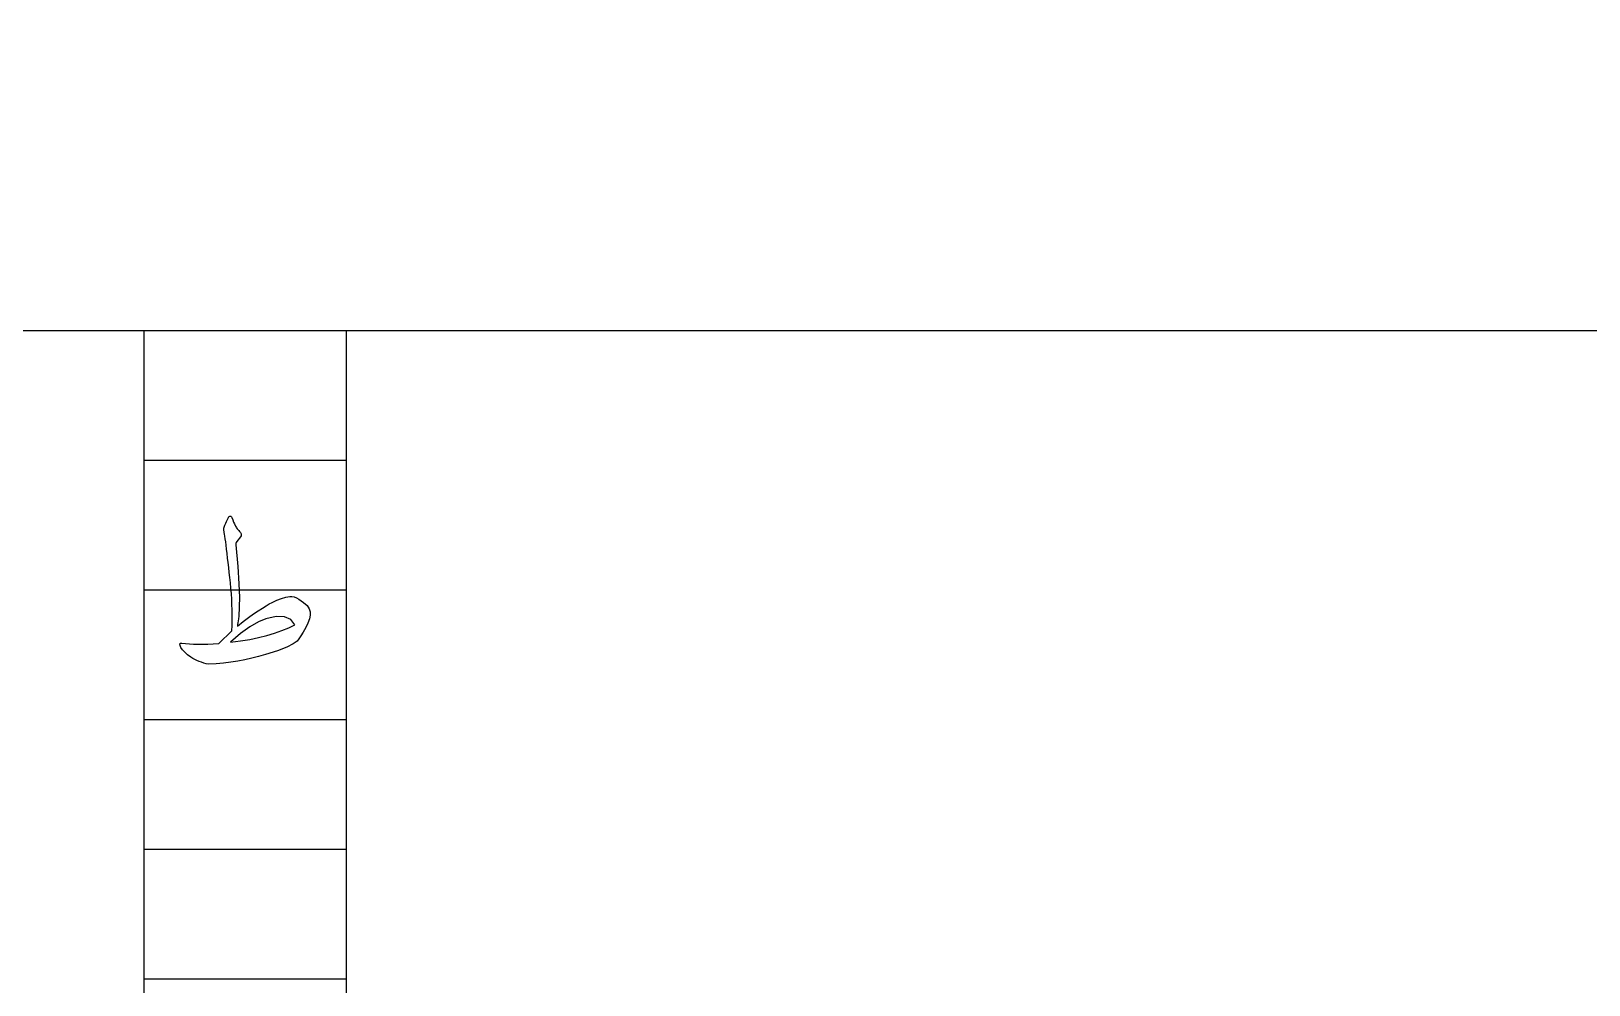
# Model space of a CAD drawing. Header units: millimetres. Extents: x -65 to 65, y -65 to 75.
# Drawn here: x -32 to -2.13, y -12.55 to 5.74 of the extents above; entities that cross this region are included whole.
import ezdxf

# ---------------------------------------------------------------- set-up
doc = ezdxf.new("R2010")
doc.units = ezdxf.units.MM
for name, color, linetype in [('CUT_OUTER', 1, 'Continuous'), ('ENGRAVE', 7, 'Continuous'), ('TEXT', 5, 'Continuous')]:
    doc.layers.add(name, color=color, linetype=linetype)

msp = doc.modelspace()

# ---------------------------------------------------------------- linework, layer by layer
at = {"layer": 'CUT_OUTER'}
msp.add_arc((-0.0001, -0.0002), 64.9998, 178.916906, 2.285404, dxfattribs=at)
at = {"layer": 'ENGRAVE'}
for points in [[(-43.875, 0), (43.875, 0)], [(-29.835, 0), (-29.835, -29.835), (29.835, -29.835), (29.835, 0)], [(-29.835, 0), (-25.9565, 0)], [(-25.9565, 0), (-25.9565, -25.9565), (25.9565, -25.9565), (25.9565, 0)], [(-29.835, -2.4863), (-25.9565, -2.4863)], [(-29.835, -4.9725), (-25.9565, -4.9725)], [(-29.835, -7.4588), (-25.9565, -7.4588)], [(-29.835, -9.945), (-25.9565, -9.945)], [(-29.835, -12.4313), (-25.9565, -12.4313)]]:
    msp.add_lwpolyline(points, dxfattribs=at)
for radius in [63.7, 63.7, 61.9938, 58.825, 58.825, 56.3225, 51.675, 51.675, 48.945, 43.875, 43.875]:
    msp.add_circle((0, 0), radius, dxfattribs=at)
at = {"layer": 'TEXT'}
for points in [[(-28.2973, -3.7729), (-28.2795, -3.7321), (-28.2636, -3.6959), (-28.2495, -3.6645), (-28.2373, -3.6378), (-28.2272, -3.6159), (-28.2195, -3.5993), (-28.2141, -3.5878), (-28.211, -3.5815), (-28.2047, -3.5732), (-28.1969, -3.5674), (-28.1878, -3.5639), (-28.1772, -3.5627), (-28.1686, -3.5641), (-28.1613, -3.5683), (-28.1554, -3.5754), (-28.151, -3.5852), (-28.1313, -3.6331), (-28.1134, -3.6753), (-28.0975, -3.7119), (-28.0834, -3.7428), (-28.0753, -3.7565), (-28.066, -3.771), (-28.0556, -3.7865), (-28.044, -3.8029), (-28.031, -3.8203), (-28.0163, -3.8386), (-28, -3.8578), (-27.9821, -3.878), (-27.9708, -3.8984), (-27.967, -3.9183), (-27.9708, -3.9378), (-27.9821, -3.9568), (-28.0534, -4.0506), (-28.063, -4.0659), (-28.0693, -4.0816), (-28.0724, -4.0978), (-28.0721, -4.1144), (-28.0355, -4.5276), (-28.0121, -4.8623), (-28.0018, -5.1187), (-28.0046, -5.2968), (-28.0084, -5.3633), (-28.0126, -5.4239), (-28.0169, -5.4787), (-28.0215, -5.5276), (-28.0263, -5.5709), (-28.0313, -5.6088), (-28.0366, -5.6413), (-28.0421, -5.6684), (-27.9299, -5.5825), (-27.8258, -5.5051), (-27.73, -5.4361), (-27.6424, -5.3756), (-27.5632, -5.3233), (-27.4927, -5.2789), (-27.4309, -5.2426), (-27.3778, -5.2142), (-27.2832, -5.172), (-27.1948, -5.1391), (-27.1124, -5.1157), (-27.0362, -5.1016), (-26.9958, -5.1004), (-26.9536, -5.1082), (-26.9095, -5.1248), (-26.8635, -5.1504), (-26.7725, -5.2149), (-26.7059, -5.2771), (-26.6637, -5.3369), (-26.6458, -5.3944), (-26.647, -5.4584), (-26.6618, -5.5304), (-26.6902, -5.6104), (-26.7322, -5.6984), (-26.7791, -5.785), (-26.8222, -5.857), (-26.8617, -5.9144), (-26.8973, -5.9574), (-26.9705, -6.0116), (-27.0962, -6.0728), (-27.2745, -6.1411), (-27.5054, -6.2164), (-27.634, -6.2537), (-27.7648, -6.2867), (-27.8977, -6.3156), (-28.0327, -6.3402), (-28.1694, -6.3609), (-28.3072, -6.3778), (-28.4462, -6.3909), (-28.5864, -6.4003), (-28.6376, -6.39), (-28.6863, -6.3778), (-28.7324, -6.3637), (-28.7759, -6.3477), (-28.8173, -6.3299), (-28.8571, -6.3102), (-28.8952, -6.2886), (-28.9317, -6.2652), (-28.9957, -6.2182), (-29.049, -6.1713), (-29.0914, -6.1244), (-29.1231, -6.0775), (-29.1405, -6.0385), (-29.1437, -6.0118), (-29.133, -5.9973), (-29.1081, -5.9949), (-29.0378, -6.0032), (-28.9622, -6.0095), (-28.8811, -6.0136), (-28.7947, -6.0156), (-28.7028, -6.0154), (-28.6056, -6.0132), (-28.503, -6.0089), (-28.3949, -6.0024), (-28.1472, -5.7584), (-28.1426, -5.6604), (-28.1402, -5.5614), (-28.1398, -5.4615), (-28.1416, -5.3606), (-28.1452, -5.2585), (-28.1505, -5.1551), (-28.1574, -5.0502), (-28.166, -4.9439), (-28.1756, -4.8387), (-28.1857, -4.737), (-28.1962, -4.6389), (-28.2073, -4.5442), (-28.2183, -4.4528), (-28.2288, -4.3645), (-28.2389, -4.2792), (-28.2485, -4.197), (-28.2576, -4.1209), (-28.2659, -4.0539), (-28.2735, -3.9961), (-28.2805, -3.9474), (-28.2867, -3.9076), (-28.2922, -3.8766), (-28.297, -3.8542), (-28.3011, -3.8404), (-28.3037, -3.825), (-28.3039, -3.8085), (-28.3018, -3.7912), (-28.2973, -3.7729)], [(-27.4941, -5.5295), (-27.6393, -5.5898), (-27.801, -5.6843), (-27.979, -5.8131), (-28.1735, -5.9761), (-27.985, -5.9528), (-27.8061, -5.9241), (-27.6369, -5.8899), (-27.4772, -5.8504), (-27.3274, -5.8059), (-27.1877, -5.757), (-27.0581, -5.7037), (-26.9386, -5.6458), (-27.0198, -5.5457), (-27.1394, -5.4929), (-27.2975, -5.4875), (-27.4941, -5.5295)]]:
    msp.add_lwpolyline(points, close=True, dxfattribs=at)

doc.saveas('drawing.dxf')
